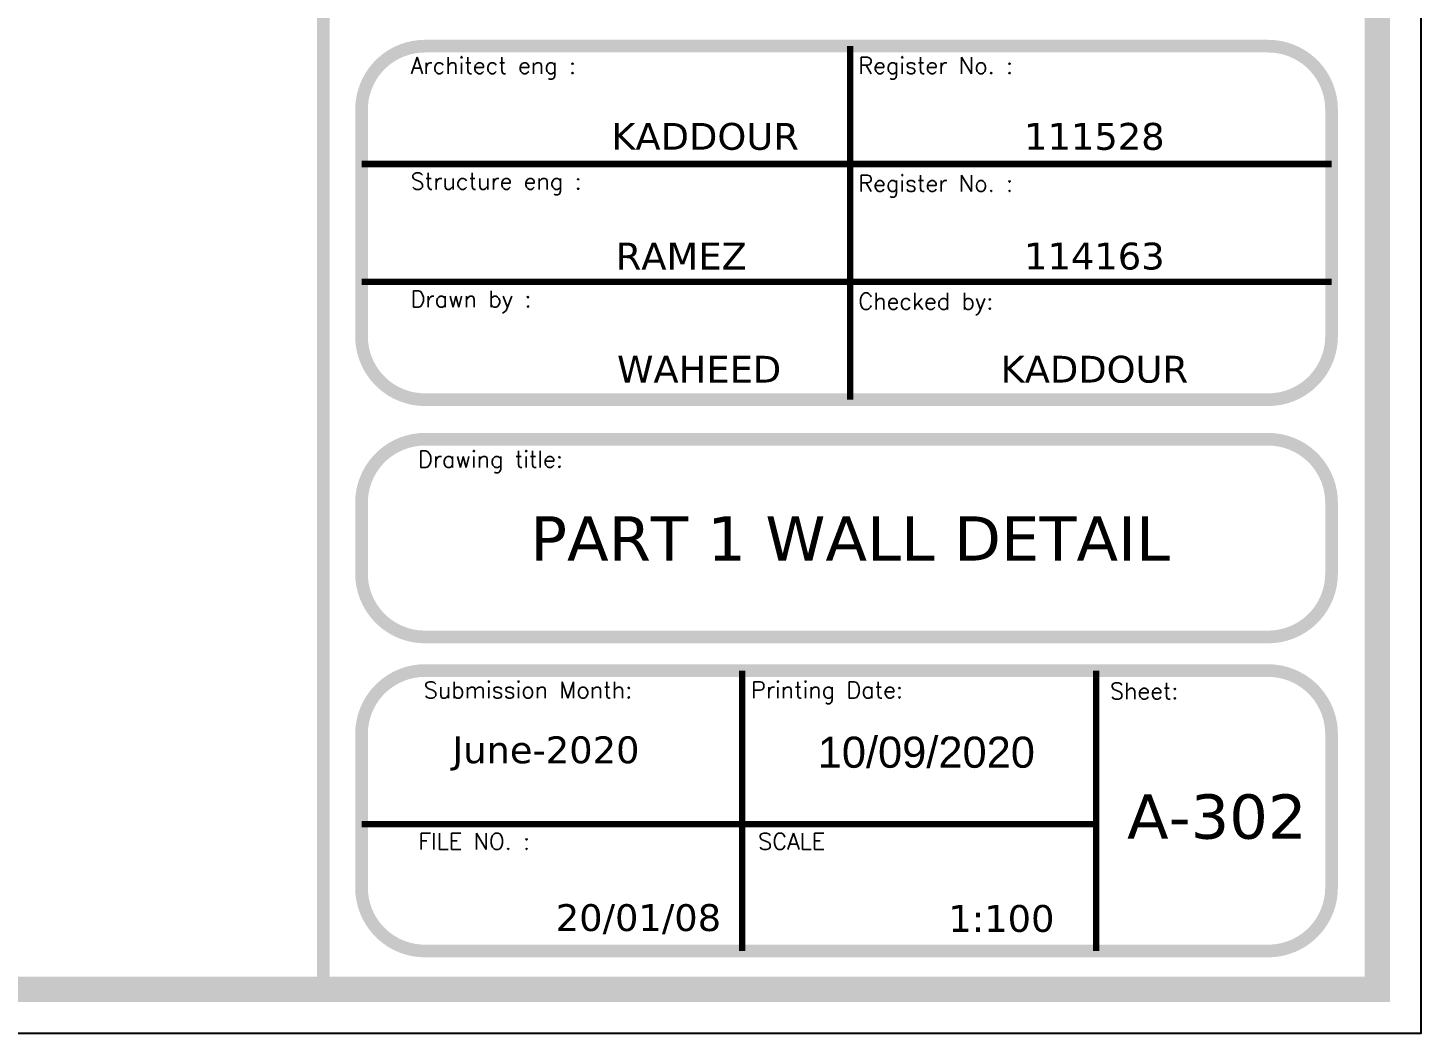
# Model space of a CAD drawing. Header units: centimetres. Extents: x 7997 to 116674, y 1017 to 13844.
# Drawn here: x 79688 to 80080.9, y 9159.3 to 9442.8 of the extents above; entities that cross this region are included whole.
import ezdxf
from ezdxf.enums import TextEntityAlignment as Align

# ---------------------------------------------------------------- set-up
doc = ezdxf.new("R2010")
doc.units = ezdxf.units.CM
doc.header["$LTSCALE"] = 200
doc.layers.add('DIM', color=11, linetype='Continuous')
doc.layers.add('HA', color=251, linetype='Continuous', lineweight=0)
doc.styles.add('$0$$0$$0$sheet notes', font='verdana.ttf')
doc.styles.add('$0$$0$Roman', font='romans')
doc.styles.get("Standard").update_dxf_attribs({"font": 'arial.ttf'})
doc.styles.add('TITLE SHEET SELAITIN$0$$0$$0$$0$sheet notes', font='verdana.ttf')

# ---------------------------------------------------------------- blocks, each defined once
blk = doc.blocks.new('08-TITLE SHEET-selattin', base_point=(45714.81, -203081.37))
at = {"color": 0}
blk.add_lwpolyline([(51244.81, -203081.37), (45714.81, -203081.37), (45714.81, -206921.37), (51244.81, -206921.37)], close=True, dxfattribs=at)
at = {"color": 0, "linetype": 'ByBlock', "const_width": 17.04}
blk.add_lwpolyline([(45744.29, -206891.89), (51215.34, -206891.89), (51215.34, -203110.84), (45744.29, -203110.84)], close=True, dxfattribs=at)
at = {"color": 0, "linetype": 'ByBlock'}
for points, const_width in [([(50507.62, -203110.84), (50507.62, -206891.89)], 8.52), ([(50861.48, -206258.52), (50861.48, -206495.97)], 4.26), ([(50533.29, -206337.67), (51184.66, -206337.67)], 4.26), ([(50533.29, -206416.82), (51184.66, -206416.82)], 4.26), ([(50788.78, -206677.88), (50788.78, -206866.22)], 4.26), ([(51026.64, -206677.88), (51026.64, -206866.22)], 4.26), ([(50533.29, -206781.04), (51026.64, -206781.04)], 4.26)]:
    blk.add_lwpolyline(points, dxfattribs=dict(at, const_width=const_width))
at = {"color": 0, "linetype": 'ByBlock', "const_width": 8.52}
for points in [[(50575.88, -206258.52), (51142.07, -206258.52, -0.414214), (51184.66, -206301.11), (51184.66, -206453.38, -0.414214), (51142.07, -206495.97), (50575.88, -206495.97, -0.414214), (50533.29, -206453.38), (50533.29, -206301.11, -0.414214)], [(50575.88, -206522.52), (51142.07, -206522.52, -0.414214), (51184.66, -206565.11), (51184.66, -206612.72, -0.414214), (51142.07, -206655.31), (50575.88, -206655.31, -0.414214), (50533.29, -206612.72), (50533.29, -206565.11, -0.414214)], [(50575.88, -206677.88), (51142.07, -206677.88, -0.414214), (51184.66, -206720.47), (51184.66, -206823.63, -0.414214), (51142.07, -206866.22), (50575.88, -206866.22, -0.414214), (50533.29, -206823.63), (50533.29, -206720.47, -0.414214)]]:
    blk.add_lwpolyline(points, format="xyb", close=True, dxfattribs=at)
at = {"layer": 'HA', "ltscale": 1.2}
blk.add_lwpolyline([(45714.81, -203081.37), (51244.81, -203081.37), (51244.81, -206921.37), (45714.81, -206921.37)], close=True, dxfattribs=at)
at = {"color": 0, "style": '$0$$0$Roman'}
for s, height, p in [('Architect eng :', 11.0741, (50566.27, -206277.07)), ('Register No. : ', 11.0741, (50866.91, -206277.07)), ('Structure eng :', 11.0741, (50566.27, -206354.73)), ('Register No. : ', 11.0741, (50866.91, -206356.22)), ('Drawn by :', 11.074, (50566.27, -206433.88)), ('Checked by:', 11.0741, (50866.91, -206435.37)), ('Drawing title:', 11.0741, (50571.22, -206541.48)), ('Submission Month:', 11.0741, (50575.06, -206696.42)), ('Printing Date:', 11.0741, (50794.84, -206696.42)), ('Sheet:', 11.074, (51035.84, -206697.12)), ('FILE NO. :', 11.074, (50571.51, -206798.1)), ('SCALE', 11.074, (50799.59, -206798.1))]:
    blk.add_text(s, height=height, dxfattribs=at).set_placement(p)
at = {"color": 0, "style": '$0$$0$$0$sheet notes'}
for s, p in [('KADDOUR', (50764, -206319.12)), ('111528', (51025.38, -206319.12)), ('RAMEZ', (50747.98, -206399.51)), ('114163', (51025.38, -206399.51)), ('WAHEED', (50759.99, -206475.49)), ('KADDOUR', (51025.38, -206475.49)), ('June-2020', (50657.1, -206733.4)), ('20/01/08', (50719.23, -206844.75)), ('1:100', (50962.97, -206844.34))]:
    blk.add_text(s, height=18.024, dxfattribs=at).set_placement(p, align=Align.MIDDLE)
at = {"insert": (50839.62, -206722.28), "char_height": 20.864, "attachment_point": 1}
blk.add_mtext('10/09/2020', dxfattribs=at)

msp = doc.modelspace()

# ---------------------------------------------------------------- linework, layer by layer
at = {"linetype": 'Continuous'}
msp.add_lwpolyline([(77758.294, 9159.2841), (80080.894, 9159.2841), (80080.894, 10772.0841), (77758.294, 10772.0841)], close=True, dxfattribs=at)

# ---------------------------------------------------------------- block references
at = {"layer": 'DIM', "color": 0, "linetype": 'Continuous', "xscale": 0.420000000000001, "yscale": 0.420000000000001, "zscale": 0.420000000000001}
msp.add_blockref('08-TITLE SHEET-selattin', (77758.294, 10772.0841), dxfattribs=at)

# ---------------------------------------------------------------- texts
at = {"color": 0, "style": 'TITLE SHEET SELAITIN$0$$0$$0$$0$sheet notes'}
for s, p in [('PART 1 WALL DETAIL', (79919.8554, 9298.8227)), ('A-302', (80023.2727, 9220.3766))]:
    msp.add_text(s, height=12.5, dxfattribs=at).set_placement(p, align=Align.MIDDLE)

doc.saveas('drawing.dxf')
